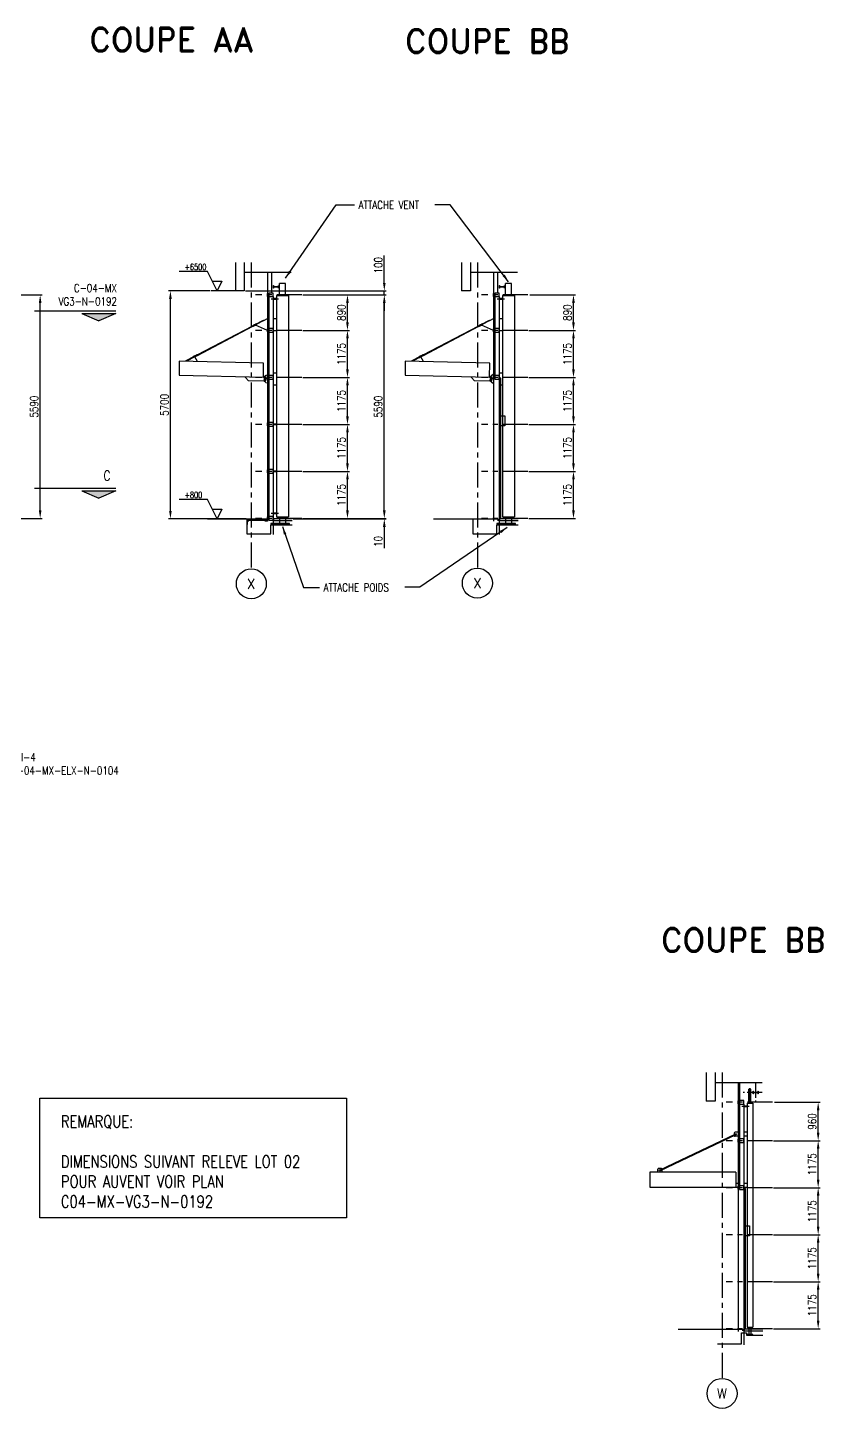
# Model space of a CAD drawing. Extents: x -39848 to 12367, y -31230 to 3285.
# Drawn here: x -7505 to 12367, y -31230 to 3285 of the extents above; entities that cross this region are included whole.
import ezdxf
from ezdxf.enums import TextEntityAlignment as Align

# ---------------------------------------------------------------- set-up
doc = ezdxf.new("R2010")
doc.units = 0
doc.header["$LTSCALE"] = 500
doc.header["$MEASUREMENT"] = 0
doc.linetypes.add('AXES', pattern=[2, 1.25, -0.25, 0.25, -0.25])
doc.linetypes.add('AXES2', pattern=[1.125, 0.75, -0.125, 0.125, -0.125])
doc.layers.get('0').update_dxf_attribs({"linetype": 'CONTINUOUS'})
doc.layers.get('DEFPOINTS').update_dxf_attribs({"linetype": 'CONTINUOUS'})
for name, color, linetype in [('ATT', 3, 'CONTINUOUS'), ('CEN-1', 1, 'AXES2'), ('CEN-2', 1, 'AXES'), ('DIM', 6, 'CONTINUOUS'), ('HATCH', 1, 'CONTINUOUS'), ('STAAL', 135, 'CONTINUOUS'), ('STEEL-VIEW', 1, 'CONTINUOUS'), ('STR', 4, 'CONTINUOUS'), ('THIN-LINE', 1, 'CONTINUOUS'), ('TXT', 7, 'CONTINUOUS')]:
    doc.layers.add(name, color=color, linetype=linetype)
doc.styles.add('ROMAND', font='ROMAND')
doc.styles.add('SIMPLEX', font='SIMPLEX', dxfattribs={"width": 0.8})
doc.dimstyles.new('LEADER', dxfattribs={"dimscale": 50, "dimtxt": 4, "dimasz": 4, "dimexe": 1, "dimexo": 1.5, "dimgap": 2, "dimtad": 0, "dimdec": 1, "dimtxsty": 'SIMPLEX', "dimcen": 2.5, "dimclrd": 1, "dimclre": 1, "dimclrt": 256, "dimazin": 3, "dimtfac": 1, "dimtmove": 0, "dimatfit": 3, "dimtolj": 1})
doc.dimstyles.get("Standard").update_dxf_attribs({"dimscale": 50, "dimtxt": 4, "dimasz": 4, "dimexe": 1, "dimexo": 0.5, "dimgap": 1, "dimtad": 1, "dimdec": 1, "dimtxsty": 'SIMPLEX', "dimcen": 2.5, "dimclrd": 1, "dimclre": 1, "dimclrt": 6, "dimazin": 3, "dimtfac": 1, "dimtmove": 0, "dimatfit": 3, "dimtolj": 1})

# ---------------------------------------------------------------- blocks, each defined once
blk = doc.blocks.new('ASNR')
at = {"layer": 'TXT'}
blk.add_circle((0, 0), 7.5, dxfattribs=at)
blk = doc.blocks.new('*D10')
at = {"color": 1, "linetype": 'BYBLOCK'}
for p, q in [((11168, -23579), (12311, -23579)), ((12261, -24339), (12261, -23779)), ((11143, -24539), (12311, -24539))]:
    blk.add_line(p, q, dxfattribs=at)
for points in [[(12228, -23779), (12294, -23779), (12261, -23579)], [(12228, -24339), (12294, -24339), (12261, -24539)]]:
    blk.add_solid(points, dxfattribs=at)
at = {"layer": 'DEFPOINTS', "color": 0, "linetype": 'BYBLOCK'}
for p in [(11143, -23579), (12261, -23579), (11118, -24539)]:
    blk.add_point(p, dxfattribs=at)
at = {"color": 6, "linetype": 'BYBLOCK', "insert": (12111, -24059), "char_height": 200, "attachment_point": 5, "rotation": 90, "style": 'SIMPLEX'}
blk.add_mtext('\\A1;960', dxfattribs=at)
blk = doc.blocks.new('*D11')
at = {"color": 1, "linetype": 'BYBLOCK'}
for p, q in [((11143, -25714), (12311, -25714)), ((12261, -26689), (12261, -25914)), ((11143, -26889), (12311, -26889))]:
    blk.add_line(p, q, dxfattribs=at)
for points in [[(12228, -25914), (12294, -25914), (12261, -25714)], [(12228, -26689), (12294, -26689), (12261, -26889)]]:
    blk.add_solid(points, dxfattribs=at)
at = {"layer": 'DEFPOINTS', "color": 0, "linetype": 'BYBLOCK'}
for p in [(11118, -25714), (12261, -25714), (11118, -26889)]:
    blk.add_point(p, dxfattribs=at)
at = {"color": 6, "linetype": 'BYBLOCK', "insert": (12111, -26302), "char_height": 200, "attachment_point": 5, "rotation": 90, "style": 'SIMPLEX'}
blk.add_mtext('\\A1;1175', dxfattribs=at)
blk = doc.blocks.new('*D12')
at = {"color": 1, "linetype": 'BYBLOCK'}
for p, q in [((11143, -24539), (12311, -24539)), ((12261, -25514), (12261, -24739)), ((11143, -25714), (12311, -25714))]:
    blk.add_line(p, q, dxfattribs=at)
for points in [[(12228, -24739), (12294, -24739), (12261, -24539)], [(12228, -25514), (12294, -25514), (12261, -25714)]]:
    blk.add_solid(points, dxfattribs=at)
at = {"layer": 'DEFPOINTS', "color": 0, "linetype": 'BYBLOCK'}
for p in [(11118, -24539), (12261, -24539), (11118, -25714)]:
    blk.add_point(p, dxfattribs=at)
at = {"color": 6, "linetype": 'BYBLOCK', "insert": (12111, -25127), "char_height": 200, "attachment_point": 5, "rotation": 90, "style": 'SIMPLEX'}
blk.add_mtext('\\A1;1175', dxfattribs=at)
blk = doc.blocks.new('*D13')
at = {"color": 1, "linetype": 'BYBLOCK'}
for p, q in [((11143, -28064), (12311, -28064)), ((12261, -29039), (12261, -28264)), ((11143, -29239), (12311, -29239))]:
    blk.add_line(p, q, dxfattribs=at)
for points in [[(12228, -28264), (12294, -28264), (12261, -28064)], [(12228, -29039), (12294, -29039), (12261, -29239)]]:
    blk.add_solid(points, dxfattribs=at)
at = {"layer": 'DEFPOINTS', "color": 0, "linetype": 'BYBLOCK'}
for p in [(11118, -28064), (12261, -28064), (11118, -29239)]:
    blk.add_point(p, dxfattribs=at)
at = {"color": 6, "linetype": 'BYBLOCK', "insert": (12111, -28652), "char_height": 200, "attachment_point": 5, "rotation": 90, "style": 'SIMPLEX'}
blk.add_mtext('\\A1;1175', dxfattribs=at)
blk = doc.blocks.new('*D14')
at = {"color": 1, "linetype": 'BYBLOCK'}
for p, q in [((11143, -26889), (12311, -26889)), ((12261, -27864), (12261, -27089)), ((11143, -28064), (12311, -28064))]:
    blk.add_line(p, q, dxfattribs=at)
for points in [[(12228, -27089), (12294, -27089), (12261, -26889)], [(12228, -27864), (12294, -27864), (12261, -28064)]]:
    blk.add_solid(points, dxfattribs=at)
at = {"layer": 'DEFPOINTS', "color": 0, "linetype": 'BYBLOCK'}
for p in [(11118, -26889), (12261, -26889), (11118, -28064)]:
    blk.add_point(p, dxfattribs=at)
at = {"color": 6, "linetype": 'BYBLOCK', "insert": (12111, -27477), "char_height": 200, "attachment_point": 5, "rotation": 90, "style": 'SIMPLEX'}
blk.add_mtext('\\A1;1175', dxfattribs=at)
blk = doc.blocks.new('IPE120')
at = {"layer": 'STAAL', "linetype": 'CONTINUOUS'}
for p, q in [((-32, 120), (32, 120)), ((-32, 113.7), (-32, 120)), ((-32, 113.7), (-9.2, 113.7)), ((-9.2, 6.3), (-32, 6.3)), ((-32, 0), (-32, 6.3)), ((32, 0), (-32, 0)), ((-2.2, 13.3), (-2.2, 106.7)), ((2.2, 13.3), (2.2, 106.7)), ((9.2, 113.7), (32, 113.7)), ((32, 6.3), (9.2, 6.3)), ((32, 120), (32, 113.7)), ((32, 6.3), (32, 0))]:
    blk.add_line(p, q, dxfattribs=at)
for centre, start, end in [((-9.2, 106.7), 0, 90), ((-9.2, 13.3), 270, 0), ((9.2, 106.7), 90, 180), ((9.2, 13.3), 180, 270)]:
    blk.add_arc(centre, 7, start, end, dxfattribs=at)
blk = doc.blocks.new('SNEDE')
at = {"layer": 'TXT'}
for p, q in [((-643, 100), (170, 100)), ((-170, 72), (170, 72)), ((-170, 72), (0, 0)), ((170, 72), (0, 0))]:
    blk.add_line(p, q, dxfattribs=at)
blk.add_solid([(-170, 72), (0, 0), (170, 72)], dxfattribs=at)
blk = doc.blocks.new('ARROW-HL')
at = {"layer": 'TXT', "extrusion": (0, 0, -1), "xscale": 2.5, "yscale": 2.5, "zscale": -2.5}
blk.add_blockref('SNEDE', (612, -249), dxfattribs=at)
at = {"layer": 'TXT', "style": 'SIMPLEX', "width": 0.8}
blk.add_attdef('1', (-867, 186), '', height=250, dxfattribs=at)
blk = doc.blocks.new('*D30')
at = {"color": 1, "linetype": 'BYBLOCK'}
for p, q in [((-8089, -3395), (-7141, -3395)), ((-7191, -8785), (-7191, -3595)), ((-8089, -8985), (-7141, -8985))]:
    blk.add_line(p, q, dxfattribs=at)
for points in [[(-7224, -3595), (-7158, -3595), (-7191, -3395)], [(-7224, -8785), (-7158, -8785), (-7191, -8985)]]:
    blk.add_solid(points, dxfattribs=at)
at = {"layer": 'DEFPOINTS', "color": 0, "linetype": 'BYBLOCK'}
for p in [(-8114, -3395), (-7191, -3395), (-8114, -8985)]:
    blk.add_point(p, dxfattribs=at)
at = {"color": 6, "linetype": 'BYBLOCK', "insert": (-7341, -6190), "char_height": 200, "attachment_point": 5, "rotation": 90, "style": 'SIMPLEX'}
blk.add_mtext('\\A1;5590', dxfattribs=at)
blk = doc.blocks.new('*D46')
at = {"color": 1, "linetype": 'BYBLOCK'}
for p, q in [((-2193, -7810), (-1025, -7810)), ((-1075, -8785), (-1075, -8010)), ((-2193, -8985), (-1025, -8985))]:
    blk.add_line(p, q, dxfattribs=at)
for points in [[(-1108, -8010), (-1041, -8010), (-1075, -7810)], [(-1108, -8785), (-1041, -8785), (-1075, -8985)]]:
    blk.add_solid(points, dxfattribs=at)
at = {"layer": 'DEFPOINTS', "color": 0, "linetype": 'BYBLOCK'}
for p in [(-2218, -7810), (-1075, -7810), (-2218, -8985)]:
    blk.add_point(p, dxfattribs=at)
at = {"color": 6, "linetype": 'BYBLOCK', "insert": (-1225, -8397), "char_height": 200, "attachment_point": 5, "rotation": 90, "style": 'SIMPLEX'}
blk.add_mtext('\\A1;1175', dxfattribs=at)
blk = doc.blocks.new('*D47')
at = {"color": 1, "linetype": 'BYBLOCK'}
for p, q in [((3458, -7810), (4626, -7810)), ((4576, -8785), (4576, -8010)), ((3458, -8985), (4626, -8985))]:
    blk.add_line(p, q, dxfattribs=at)
for points in [[(4543, -8010), (4610, -8010), (4576, -7810)], [(4543, -8785), (4610, -8785), (4576, -8985)]]:
    blk.add_solid(points, dxfattribs=at)
at = {"layer": 'DEFPOINTS', "color": 0, "linetype": 'BYBLOCK'}
for p in [(3433, -7810), (4576, -7810), (3433, -8985)]:
    blk.add_point(p, dxfattribs=at)
at = {"color": 6, "linetype": 'BYBLOCK', "insert": (4426, -8397), "char_height": 200, "attachment_point": 5, "rotation": 90, "style": 'SIMPLEX'}
blk.add_mtext('\\A1;1175', dxfattribs=at)
blk = doc.blocks.new('*D48')
at = {"color": 1, "linetype": 'BYBLOCK'}
for p, q in [((-626, -3395), (1463, -3395)), ((1413, -8785), (1413, -3595)), ((-626, -8985), (1463, -8985))]:
    blk.add_line(p, q, dxfattribs=at)
for points in [[(1380, -3595), (1446, -3595), (1413, -3395)], [(1380, -8785), (1446, -8785), (1413, -8985)]]:
    blk.add_solid(points, dxfattribs=at)
at = {"layer": 'DEFPOINTS', "color": 0, "linetype": 'BYBLOCK'}
for p in [(-651, -3395), (1413, -3395), (-651, -8985)]:
    blk.add_point(p, dxfattribs=at)
at = {"color": 6, "linetype": 'BYBLOCK', "insert": (1263, -6190), "char_height": 200, "attachment_point": 5, "rotation": 90, "style": 'SIMPLEX'}
blk.add_mtext('\\A1;5590', dxfattribs=at)
blk = doc.blocks.new('NIVO')
at = {"layer": 'DIM', "flags": 128}
blk.add_lwpolyline([(2.4, 4.8), (-2.4, 4.8), (0, 0), (4.8, 9.6), (19.01, 9.6)], dxfattribs=at)
at = {"layer": 'DIM', "style": 'SIMPLEX', "width": 0.8}
blk.add_attdef('LEVEL', (4.81, 10.43), '', height=3, dxfattribs=at)
blk = doc.blocks.new('*D49')
at = {"color": 1, "linetype": 'BYBLOCK'}
for p, q in [((-4505, -3295), (-5551, -3295)), ((-5501, -8795), (-5501, -3495)), ((-3604, -8995), (-5551, -8995))]:
    blk.add_line(p, q, dxfattribs=at)
for points in [[(-5535, -3495), (-5468, -3495), (-5501, -3295)], [(-5535, -8795), (-5468, -8795), (-5501, -8995)]]:
    blk.add_solid(points, dxfattribs=at)
at = {"layer": 'DEFPOINTS', "color": 0, "linetype": 'BYBLOCK'}
for p in [(-5501, -3295), (-4480, -3295), (-3579, -8995)]:
    blk.add_point(p, dxfattribs=at)
at = {"color": 6, "linetype": 'BYBLOCK', "insert": (-5651, -6145), "char_height": 200, "attachment_point": 5, "rotation": 90, "style": 'SIMPLEX'}
blk.add_mtext('\\A1;5700', dxfattribs=at)
blk = doc.blocks.new('*D55')
at = {"color": 1, "linetype": 'BYBLOCK'}
for p, q in [((-154, -8785), (-154, -8585)), ((-2429, -8995), (-104, -8995)), ((-2193, -8985), (-104, -8985)), ((-154, -8985), (-154, -8995)), ((-154, -9195), (-154, -9724))]:
    blk.add_line(p, q, dxfattribs=at)
for points in [[(-187, -8785), (-120, -8785), (-154, -8985)], [(-187, -9195), (-120, -9195), (-154, -8995)]]:
    blk.add_solid(points, dxfattribs=at)
at = {"layer": 'DEFPOINTS', "color": 0, "linetype": 'BYBLOCK'}
for p in [(-2454, -8995), (-2218, -8985), (-154, -8995)]:
    blk.add_point(p, dxfattribs=at)
at = {"color": 6, "linetype": 'BYBLOCK', "insert": (-304, -9559), "char_height": 200, "attachment_point": 5, "rotation": 90, "style": 'SIMPLEX'}
blk.add_mtext('\\A1;10', dxfattribs=at)
blk = doc.blocks.new('*D56')
at = {"color": 1, "linetype": 'BYBLOCK'}
for p, q in [((1413, -3095), (1413, -2414)), ((-2061, -3295), (1463, -3295)), ((-601, -3395), (1463, -3395)), ((1413, -3395), (1413, -3295)), ((1413, -3595), (1413, -3795))]:
    blk.add_line(p, q, dxfattribs=at)
for points in [[(1380, -3095), (1446, -3095), (1413, -3295)], [(1380, -3595), (1446, -3595), (1413, -3395)]]:
    blk.add_solid(points, dxfattribs=at)
at = {"layer": 'DEFPOINTS', "color": 0, "linetype": 'BYBLOCK'}
for p in [(-2086, -3295), (-626, -3395), (1413, -3295)]:
    blk.add_point(p, dxfattribs=at)
at = {"color": 6, "linetype": 'BYBLOCK', "insert": (1263, -2654), "char_height": 200, "attachment_point": 5, "rotation": 90, "style": 'SIMPLEX'}
blk.add_mtext('\\A1;100', dxfattribs=at)
blk = doc.blocks.new('*D58')
at = {"color": 1, "linetype": 'BYBLOCK'}
for p, q in [((3458, -6635), (4626, -6635)), ((4576, -7610), (4576, -6835)), ((3458, -7810), (4626, -7810))]:
    blk.add_line(p, q, dxfattribs=at)
for points in [[(4543, -6835), (4610, -6835), (4576, -6635)], [(4543, -7610), (4610, -7610), (4576, -7810)]]:
    blk.add_solid(points, dxfattribs=at)
at = {"layer": 'DEFPOINTS', "color": 0, "linetype": 'BYBLOCK'}
for p in [(3433, -6635), (4576, -6635), (3433, -7810)]:
    blk.add_point(p, dxfattribs=at)
at = {"color": 6, "linetype": 'BYBLOCK', "insert": (4426, -7222), "char_height": 200, "attachment_point": 5, "rotation": 90, "style": 'SIMPLEX'}
blk.add_mtext('\\A1;1175', dxfattribs=at)
blk = doc.blocks.new('*D59')
at = {"color": 1, "linetype": 'BYBLOCK'}
for p, q in [((3458, -4285), (4626, -4285)), ((4576, -5260), (4576, -4485)), ((3458, -5460), (4626, -5460))]:
    blk.add_line(p, q, dxfattribs=at)
for points in [[(4543, -4485), (4610, -4485), (4576, -4285)], [(4543, -5260), (4610, -5260), (4576, -5460)]]:
    blk.add_solid(points, dxfattribs=at)
at = {"layer": 'DEFPOINTS', "color": 0, "linetype": 'BYBLOCK'}
for p in [(3433, -4285), (4576, -4285), (3433, -5460)]:
    blk.add_point(p, dxfattribs=at)
at = {"color": 6, "linetype": 'BYBLOCK', "insert": (4426, -4872), "char_height": 200, "attachment_point": 5, "rotation": 90, "style": 'SIMPLEX'}
blk.add_mtext('\\A1;1175', dxfattribs=at)
blk = doc.blocks.new('*D60')
at = {"color": 1, "linetype": 'BYBLOCK'}
for p, q in [((3458, -5460), (4626, -5460)), ((4576, -6435), (4576, -5660)), ((3458, -6635), (4626, -6635))]:
    blk.add_line(p, q, dxfattribs=at)
for points in [[(4543, -5660), (4610, -5660), (4576, -5460)], [(4543, -6435), (4610, -6435), (4576, -6635)]]:
    blk.add_solid(points, dxfattribs=at)
at = {"layer": 'DEFPOINTS', "color": 0, "linetype": 'BYBLOCK'}
for p in [(3433, -5460), (4576, -5460), (3433, -6635)]:
    blk.add_point(p, dxfattribs=at)
at = {"color": 6, "linetype": 'BYBLOCK', "insert": (4426, -6047), "char_height": 200, "attachment_point": 5, "rotation": 90, "style": 'SIMPLEX'}
blk.add_mtext('\\A1;1175', dxfattribs=at)
blk = doc.blocks.new('*D61')
at = {"color": 1, "linetype": 'BYBLOCK'}
for p, q in [((5050, -3395), (6193, -3395)), ((6143, -4085), (6143, -3595)), ((5025, -4285), (6193, -4285))]:
    blk.add_line(p, q, dxfattribs=at)
for points in [[(6110, -3595), (6176, -3595), (6143, -3395)], [(6110, -4085), (6176, -4085), (6143, -4285)]]:
    blk.add_solid(points, dxfattribs=at)
at = {"layer": 'DEFPOINTS', "color": 0, "linetype": 'BYBLOCK'}
for p in [(5025, -3395), (6143, -3395), (5000, -4285)]:
    blk.add_point(p, dxfattribs=at)
at = {"color": 6, "linetype": 'BYBLOCK', "insert": (5993, -3840), "char_height": 200, "attachment_point": 5, "rotation": 90, "style": 'SIMPLEX'}
blk.add_mtext('\\A1;890', dxfattribs=at)
blk = doc.blocks.new('*D62')
at = {"color": 1, "linetype": 'BYBLOCK'}
for p, q in [((-2193, -4285), (-1025, -4285)), ((-1075, -5260), (-1075, -4485)), ((-2193, -5460), (-1025, -5460))]:
    blk.add_line(p, q, dxfattribs=at)
for points in [[(-1108, -4485), (-1041, -4485), (-1075, -4285)], [(-1108, -5260), (-1041, -5260), (-1075, -5460)]]:
    blk.add_solid(points, dxfattribs=at)
at = {"layer": 'DEFPOINTS', "color": 0, "linetype": 'BYBLOCK'}
for p in [(-2218, -4285), (-1075, -4285), (-2218, -5460)]:
    blk.add_point(p, dxfattribs=at)
at = {"color": 6, "linetype": 'BYBLOCK', "insert": (-1225, -4872), "char_height": 200, "attachment_point": 5, "rotation": 90, "style": 'SIMPLEX'}
blk.add_mtext('\\A1;1175', dxfattribs=at)
blk = doc.blocks.new('*D63')
at = {"color": 1, "linetype": 'BYBLOCK'}
for p, q in [((-2193, -5460), (-1025, -5460)), ((-1075, -6435), (-1075, -5660)), ((-2193, -6635), (-1025, -6635))]:
    blk.add_line(p, q, dxfattribs=at)
for points in [[(-1108, -5660), (-1041, -5660), (-1075, -5460)], [(-1108, -6435), (-1041, -6435), (-1075, -6635)]]:
    blk.add_solid(points, dxfattribs=at)
at = {"layer": 'DEFPOINTS', "color": 0, "linetype": 'BYBLOCK'}
for p in [(-2218, -5460), (-1075, -5460), (-2218, -6635)]:
    blk.add_point(p, dxfattribs=at)
at = {"color": 6, "linetype": 'BYBLOCK', "insert": (-1225, -6047), "char_height": 200, "attachment_point": 5, "rotation": 90, "style": 'SIMPLEX'}
blk.add_mtext('\\A1;1175', dxfattribs=at)
blk = doc.blocks.new('*D64')
at = {"color": 1, "linetype": 'BYBLOCK'}
for p, q in [((-2193, -6635), (-1025, -6635)), ((-1075, -7610), (-1075, -6835)), ((-2193, -7810), (-1025, -7810))]:
    blk.add_line(p, q, dxfattribs=at)
for points in [[(-1108, -6835), (-1041, -6835), (-1075, -6635)], [(-1108, -7610), (-1041, -7610), (-1075, -7810)]]:
    blk.add_solid(points, dxfattribs=at)
at = {"layer": 'DEFPOINTS', "color": 0, "linetype": 'BYBLOCK'}
for p in [(-2218, -6635), (-1075, -6635), (-2218, -7810)]:
    blk.add_point(p, dxfattribs=at)
at = {"color": 6, "linetype": 'BYBLOCK', "insert": (-1225, -7222), "char_height": 200, "attachment_point": 5, "rotation": 90, "style": 'SIMPLEX'}
blk.add_mtext('\\A1;1175', dxfattribs=at)
blk = doc.blocks.new('DIN-931-M10-BZ')
blk.add_lwpolyline([(-5, 8), (-10, 0), (-5, -8), (5, -8), (10, 0), (5, 8)], close=True)
blk.add_circle((0, 0), 8.5)
blk = doc.blocks.new('*D65')
at = {"color": 1, "linetype": 'BYBLOCK'}
for p, q in [((-601, -3395), (542, -3395)), ((492, -4085), (492, -3595)), ((-626, -4285), (542, -4285))]:
    blk.add_line(p, q, dxfattribs=at)
for points in [[(459, -3595), (525, -3595), (492, -3395)], [(459, -4085), (525, -4085), (492, -4285)]]:
    blk.add_solid(points, dxfattribs=at)
at = {"layer": 'DEFPOINTS', "color": 0, "linetype": 'BYBLOCK'}
for p in [(-626, -3395), (492, -3395), (-651, -4285)]:
    blk.add_point(p, dxfattribs=at)
at = {"color": 6, "linetype": 'BYBLOCK', "insert": (342, -3840), "char_height": 200, "attachment_point": 5, "rotation": 90, "style": 'SIMPLEX'}
blk.add_mtext('\\A1;890', dxfattribs=at)

msp = doc.modelspace()

# ---------------------------------------------------------------- linework, layer by layer
at = {"layer": 'CEN-1'}
for p, q in [((-1235.35, -3499.97), (-1415.35, -3499.97)), ((4415.63, -3499.97), (4235.63, -3499.97)), ((-1235.35, -8859.97), (-1415.35, -8859.97)), ((10697.59, -23094.46), (10697.59, -23549.46)), ((10857.59, -23334.46), (10385.51, -23334.46)), ((10533.59, -23684.46), (10353.59, -23684.46)), ((8301.59, -25279.46), (10202.59, -24379.46))]:
    msp.add_line(p, q, dxfattribs=at)
at = {"layer": 'CEN-2'}
for p, q in [((-1911.35, -2583.7), (-1911.35, -10242.79)), ((3739.63, -2583.7), (3739.63, -10225.83)), ((-651.22, -3394.97), (-1807.62, -3394.97)), ((-1472.35, -3379.97), (-1506.35, -3379.97)), ((-1472.35, -3409.97), (-1506.35, -3409.97)), ((4999.76, -3394.97), (3843.36, -3394.97)), ((4178.63, -3379.97), (4144.63, -3379.97)), ((4178.63, -3409.97), (4144.63, -3409.97)), ((-651.22, -4284.97), (-1807.62, -4284.97)), ((-1472.35, -4269.97), (-1506.35, -4269.97)), ((-1472.35, -4299.97), (-1506.35, -4299.97)), ((4999.76, -4284.97), (3843.36, -4284.97)), ((4178.63, -4269.97), (4144.63, -4269.97)), ((4178.63, -4299.97), (4144.63, -4299.97)), ((-651.22, -5459.97), (-1807.62, -5459.97)), ((-1472.35, -5444.97), (-1506.35, -5444.97)), ((-1472.35, -5474.97), (-1506.35, -5474.97)), ((4999.76, -5459.97), (3843.36, -5459.97)), ((4178.63, -5444.97), (4144.63, -5444.97)), ((4178.63, -5474.97), (4144.63, -5474.97)), ((-651.22, -6634.97), (-1807.62, -6634.97)), ((-1472.35, -6619.97), (-1506.35, -6619.97)), ((-1472.35, -6649.97), (-1506.35, -6649.97)), ((4999.76, -6634.97), (3843.36, -6634.97)), ((-651.22, -7809.97), (-1807.62, -7809.97)), ((-1472.35, -7794.97), (-1506.35, -7794.97)), ((-1472.35, -7824.97), (-1506.35, -7824.97)), ((4999.76, -7809.97), (3843.36, -7809.97)), ((-1472.35, -8969.97), (-1506.35, -8969.97)), ((-651.22, -8984.97), (-1807.62, -8984.97)), ((-1472.35, -8999.97), (-1506.35, -8999.97)), ((4999.76, -8984.97), (3843.36, -8984.97)), ((9857.59, -22838.2), (9857.59, -30480.32)), ((11117.72, -23579.46), (9961.31, -23579.46)), ((10296.59, -23564.46), (10262.59, -23564.46)), ((10296.59, -23594.46), (10262.59, -23594.46)), ((11117.72, -24539.46), (9961.31, -24539.46)), ((10296.59, -24524.46), (10262.59, -24524.46)), ((10296.59, -24554.46), (10262.59, -24554.46)), ((11117.72, -25714.46), (9961.31, -25714.46)), ((10296.59, -25699.46), (10262.59, -25699.46)), ((10296.59, -25729.46), (10262.59, -25729.46)), ((11117.72, -26889.46), (9961.31, -26889.46)), ((11117.72, -28064.46), (9961.31, -28064.46)), ((11117.72, -29239.46), (9961.31, -29239.46))]:
    msp.add_line(p, q, dxfattribs=at)
at = {"layer": 'DIM'}
for p, q in [((-1506.35, -2839.97), (-1506.35, -9055.82)), ((-1406.35, -2839.97), (-1406.35, -3349.97)), ((4144.63, -2839.97), (4144.63, -9055.82)), ((4244.63, -2839.97), (4244.63, -3349.97)), ((-1472.35, -3349.97), (-1472.35, -8939.97)), ((4178.63, -3349.97), (4178.63, -5414.97)), ((-1285.35, -3489.97), (-1365.35, -3489.97)), ((-1285.35, -3509.97), (-1365.35, -3509.97)), ((4365.63, -3489.97), (4285.63, -3489.97)), ((4365.63, -3509.97), (4285.63, -3509.97)), ((-1285.35, -6624.97), (-1365.35, -6624.97)), ((-1285.35, -6644.97), (-1365.35, -6644.97)), ((-1285.35, -7799.97), (-1365.35, -7799.97)), ((-1285.35, -7819.97), (-1365.35, -7819.97)), ((-1285.35, -8849.97), (-1365.35, -8849.97)), ((-1285.35, -8869.97), (-1365.35, -8869.97)), ((-1971.84, -9055.67), (-2014.2, -9055.67)), ((-2014.2, -9055.67), (-2014.2, -9138.34)), ((-1506.35, -9055.82), (-1577.13, -9055.82)), ((10262.59, -23094.46), (10262.59, -29310.32)), ((10296.59, -23094.46), (10296.59, -25669.46)), ((10553.59, -23599.46), (10553.59, -23227.79)), ((10483.59, -23674.46), (10403.59, -23674.46)), ((10483.59, -23694.46), (10403.59, -23694.46)), ((8310.42, -25267.33), (10187.67, -24377.89)), ((8316.51, -25281.04), (10193.77, -24391.59)), ((10162.59, -24349.46), (10162.59, -24389.04)), ((10162.59, -24405.45), (10162.59, -24409.46)), ((10262.59, -24329.46), (10182.59, -24329.46)), ((10262.59, -24429.46), (10182.59, -24429.46)), ((10483.59, -24329.46), (10403.59, -24329.46)), ((10483.59, -24429.46), (10403.59, -24429.46)), ((10201.59, -25329.46), (8051.59, -25329.46)), ((8051.59, -25329.46), (8051.59, -25704.46)), ((8251.59, -25329.46), (8251.59, -25249.46)), ((8271.59, -25229.46), (8331.59, -25229.46)), ((8351.59, -25265.45), (8351.59, -25329.46)), ((10201.59, -25329.46), (10201.59, -25704.46)), ((8051.59, -25704.46), (10201.59, -25704.46)), ((10201.59, -25604.46), (10262.59, -25604.46)), ((10201.59, -25704.46), (10262.59, -25704.46)), ((10403.59, -25604.46), (10483.59, -25604.46)), ((10403.59, -25704.46), (10483.59, -25704.46))]:
    msp.add_line(p, q, dxfattribs=at)
for points in [[(-1517.35, -3357.47), (-1517.35, -3432.47), (-1506.35, -3432.47), (-1506.35, -3357.47)], [(-1472.35, -3349.97), (-1472.35, -3439.97), (-1365.35, -3439.97), (-1365.35, -3349.97)], [(4133.63, -3357.47), (4133.63, -3432.47), (4144.63, -3432.47), (4144.63, -3357.47)], [(4178.63, -3349.97), (4178.63, -3439.97), (4285.63, -3439.97), (4285.63, -3349.97)], [(-1517.35, -4247.47), (-1517.35, -4322.47), (-1506.35, -4322.47), (-1506.35, -4247.47)], [(-1472.35, -4239.97), (-1472.35, -4329.97), (-1365.35, -4329.97), (-1365.35, -4239.97)], [(4133.63, -4247.47), (4133.63, -4322.47), (4144.63, -4322.47), (4144.63, -4247.47)], [(4178.63, -4239.97), (4178.63, -4329.97), (4285.63, -4329.97), (4285.63, -4239.97)], [(-1517.35, -5422.47), (-1517.35, -5497.47), (-1506.35, -5497.47), (-1506.35, -5422.47)], [(-1472.35, -5414.97), (-1472.35, -5504.97), (-1365.35, -5504.97), (-1365.35, -5414.97)], [(4133.63, -5422.47), (4133.63, -5497.47), (4144.63, -5497.47), (4144.63, -5422.47)], [(4178.63, -5414.97), (4178.63, -5504.97), (4285.63, -5504.97), (4285.63, -5414.97)], [(4289.63, -6629.97), (4329.63, -6629.97), (4329.63, -5479.97), (4289.63, -5479.97)], [(-1517.35, -6597.47), (-1517.35, -6672.47), (-1506.35, -6672.47), (-1506.35, -6597.47)], [(-1472.35, -6589.97), (-1472.35, -6679.97), (-1365.35, -6679.97), (-1365.35, -6589.97)], [(4289.63, -8989.97), (4329.63, -8989.97), (4329.63, -6639.97), (4289.63, -6639.97)], [(-1517.35, -7772.47), (-1517.35, -7847.47), (-1506.35, -7847.47), (-1506.35, -7772.47)], [(-1472.35, -7764.97), (-1472.35, -7854.97), (-1365.35, -7854.97), (-1365.35, -7764.97)], [(-1517.35, -8947.47), (-1517.35, -9022.47), (-1506.35, -9022.47), (-1506.35, -8947.47)], [(-1472.35, -8939.97), (-1472.35, -9029.97), (-1365.35, -9029.97), (-1365.35, -8939.97)], [(-2012.35, -8994.97), (-1532.35, -8994.97), (-1532.35, -9034.97), (-2012.35, -9034.97)], [(10251.59, -23541.96), (10251.59, -23616.96), (10262.59, -23616.96), (10262.59, -23541.96)], [(10296.59, -23534.46), (10296.59, -23624.46), (10403.59, -23624.46), (10403.59, -23534.46)], [(10251.59, -24501.96), (10251.59, -24576.96), (10262.59, -24576.96), (10262.59, -24501.96)], [(10296.59, -24494.46), (10296.59, -24584.46), (10403.59, -24584.46), (10403.59, -24494.46)], [(10251.59, -25676.96), (10251.59, -25751.96), (10262.59, -25751.96), (10262.59, -25676.96)], [(10296.59, -25669.46), (10296.59, -25759.46), (10403.59, -25759.46), (10403.59, -25669.46)], [(10407.59, -26884.46), (10447.59, -26884.46), (10447.59, -25734.46), (10407.59, -25734.46)], [(10407.59, -29244.46), (10447.59, -29244.46), (10447.59, -26894.46), (10407.59, -26894.46)]]:
    msp.add_lwpolyline(points, close=True, dxfattribs=at)
for points in [[(4329.63, -6415.97), (4429.63, -6415.97), (4429.63, -6665.97), (4346.78, -6665.97)], [(-887.27, -8994.97), (-1355.35, -8994.97), (-1355.35, -9034.97), (-887.27, -9034.97)], [(4763.71, -8994.97), (4295.63, -8994.97), (4295.63, -9034.97), (4763.71, -9034.97)], [(10447.59, -26670.46), (10547.59, -26670.46), (10547.59, -26920.46), (10464.74, -26920.46)], [(10881.66, -29249.46), (10413.59, -29249.46), (10413.59, -29289.46), (10881.66, -29289.46)]]:
    msp.add_lwpolyline(points, dxfattribs=at)
for centre in [(10202.59, -24379.46), (8301.59, -25279.46)]:
    msp.add_circle(centre, 15, dxfattribs=at)
for centre, start, end in [((10182.59, -24349.46), 90, 180), ((10182.59, -24409.46), 180, 270), ((8271.59, -25249.46), 90, 180), ((8331.59, -25249.46), 1.233797, 90)]:
    msp.add_arc(centre, 20, start, end, dxfattribs=at)
at = {"layer": 'HATCH'}
for p, q in [((-1529.85, -5399.96), (-1606.1, -5460.9)), ((4144.63, -5381.18), (4044.88, -5460.9)), ((-1529.85, -5599.96), (-1606.1, -5539.02)), ((4144.63, -5618.74), (4044.88, -5539.02))]:
    msp.add_line(p, q, dxfattribs=at)
at = {"layer": 'STEEL-VIEW'}
for p, q in [((-1845.26, -4147.36), (-1829.76, -4139.24)), ((-1821.44, -4133.58), (-1783.73, -4113.82)), ((-1812.15, -4136.22), (-1809.9, -4140.51)), ((-1811.52, -4134.19), (-1779.19, -4117.25)), ((-1810.76, -4153.95), (-1773.06, -4134.19)), ((-1807.65, -4144.81), (-1809.9, -4140.51)), ((-1805.62, -4145.44), (-1773.29, -4128.5)), ((-1800.97, -4116.64), (-1785.19, -4146.76)), ((-1800.9, -4128.63), (-1800.74, -4128.94)), ((-1785.26, -4134.77), (-1785.42, -4134.46)), ((-1779.19, -4117.25), (-1781.17, -4114.44)), ((-1773.29, -4128.5), (-1772.11, -4131.73)), ((-1597.87, -4036.29), (-1506.35, -3988.2)), ((-1364.85, -3989.96), (-1284.86, -3989.96)), ((3805.72, -4147.36), (3821.22, -4139.24)), ((3829.55, -4133.58), (3867.25, -4113.82)), ((3838.83, -4136.22), (3841.08, -4140.51)), ((3839.46, -4134.19), (3871.79, -4117.25)), ((3840.22, -4153.95), (3877.93, -4134.19)), ((3843.33, -4144.81), (3841.08, -4140.51)), ((3845.36, -4145.44), (3877.69, -4128.5)), ((3850.01, -4116.64), (3865.79, -4146.76)), ((3850.08, -4128.63), (3850.24, -4128.94)), ((3865.72, -4134.77), (3865.56, -4134.46)), ((3871.79, -4117.25), (3869.81, -4114.44)), ((3877.69, -4128.5), (3878.87, -4131.73)), ((4053.11, -4036.29), (4144.63, -3988.2)), ((4286.13, -3989.96), (4366.12, -3989.96)), ((-3266.34, -4896.94), (-1876.46, -4168.62)), ((-3260.77, -4907.57), (-1870.89, -4179.25)), ((-1869.84, -4181.24), (-1877.5, -4166.63)), ((-1845.31, -4148.35), (-1845.98, -4148.13)), ((-1845.26, -4147.36), (-1845.47, -4148.04)), ((-1845.47, -4148.04), (-1840.9, -4156.76)), ((-1836.33, -4165.48), (-1840.9, -4156.76)), ((-1836.49, -4165.17), (-1836.7, -4165.85)), ((-1835.65, -4165.7), (-1836.33, -4165.48)), ((-1835.65, -4165.7), (-1820.15, -4157.57)), ((-1806.07, -4151.49), (-1806.07, -4155.27)), ((-1509.67, -4289.96), (-1806.07, -4155.27)), ((-1364.85, -4289.96), (-1284.86, -4289.96)), ((2384.64, -4896.94), (3774.52, -4168.62)), ((2390.21, -4907.57), (3780.09, -4179.25)), ((3781.14, -4181.24), (3773.48, -4166.63)), ((3805.67, -4148.35), (3805, -4148.13)), ((3805.72, -4147.36), (3805.51, -4148.04)), ((3805.51, -4148.04), (3810.08, -4156.76)), ((3814.65, -4165.48), (3810.08, -4156.76)), ((3814.49, -4165.17), (3814.28, -4165.85)), ((3815.33, -4165.7), (3814.65, -4165.48)), ((3815.33, -4165.7), (3830.83, -4157.57)), ((3844.91, -4151.49), (3844.91, -4155.27)), ((4141.31, -4289.96), (3844.91, -4155.27)), ((4286.13, -4289.96), (4366.12, -4289.96)), ((-3533.69, -5050.72), (-3533.86, -5058.85)), ((-3363.88, -4947.79), (-3365.06, -4944.57)), ((-3326.41, -4922.35), (-3364.11, -4942.1)), ((-3331.55, -4930.85), (-3363.88, -4947.79)), ((-3325.65, -4942.1), (-3357.98, -4959.04)), ((-3357.98, -4959.04), (-3356, -4961.86)), ((-3315.73, -4942.72), (-3353.44, -4962.48)), ((-3336.2, -4959.65), (-3351.98, -4929.54)), ((-3351.91, -4941.52), (-3351.74, -4941.83)), ((-3346.01, -4952.77), (-3346.17, -4952.46)), ((-3342.16, -4936.42), (-3342, -4936.73)), ((-3336.27, -4947.67), (-3336.43, -4947.36)), ((-3329.52, -4931.49), (-3327.27, -4935.78)), ((-3325.02, -4940.08), (-3327.27, -4935.78)), ((-3261.07, -5064.67), (-3325.54, -4941.65)), ((-3301.52, -4910.6), (-3317.02, -4918.72)), ((-3291.91, -4928.94), (-3307.41, -4937.06)), ((-3301.52, -4910.6), (-3300.84, -4910.81)), ((-3300.84, -4910.81), (-3296.27, -4919.54)), ((-3300.68, -4911.12), (-3300.47, -4910.45)), ((-3291.7, -4928.26), (-3296.27, -4919.54)), ((-3291.91, -4928.94), (-3291.7, -4928.26)), ((-3291.86, -4927.95), (-3291.19, -4928.16)), ((-3267.33, -4895.06), (-3259.67, -4909.67)), ((2117.29, -5050.72), (2117.12, -5058.85)), ((2287.1, -4947.79), (2285.92, -4944.57)), ((2324.57, -4922.35), (2286.87, -4942.1)), ((2319.43, -4930.85), (2287.1, -4947.79)), ((2325.33, -4942.1), (2293, -4959.04)), ((2293, -4959.04), (2294.98, -4961.86)), ((2335.25, -4942.72), (2297.54, -4962.48)), ((2314.78, -4959.65), (2299, -4929.54)), ((2299.07, -4941.52), (2299.24, -4941.83)), ((2304.97, -4952.77), (2304.81, -4952.46)), ((2308.82, -4936.42), (2308.98, -4936.73)), ((2314.71, -4947.67), (2314.55, -4947.36)), ((2321.46, -4931.49), (2323.71, -4935.78)), ((2325.96, -4940.08), (2323.71, -4935.78)), ((2389.91, -5064.67), (2325.44, -4941.65)), ((2349.46, -4910.6), (2333.96, -4918.72)), ((2359.07, -4928.94), (2343.57, -4937.06)), ((2349.46, -4910.6), (2350.14, -4910.81)), ((2350.14, -4910.81), (2354.71, -4919.54)), ((2350.3, -4911.12), (2350.51, -4910.45)), ((2359.28, -4928.26), (2354.71, -4919.54)), ((2359.07, -4928.94), (2359.28, -4928.26)), ((2359.12, -4927.95), (2359.8, -4928.16)), ((2383.66, -4895.06), (2391.31, -4909.67)), ((-2060.45, -5460.27), (-2060.02, -5440.34)), ((-1982.19, -5541.93), (-2060.45, -5460.27)), ((-1573.78, -5450.59), (-1610.63, -5449.81)), ((-1544.42, -5481.06), (-1545.06, -5521.06)), ((-1284.86, -5349.96), (-1364.85, -5349.96)), ((3590.54, -5460.27), (3590.96, -5440.34)), ((3668.79, -5541.93), (3590.54, -5460.27)), ((4077.2, -5450.59), (4040.36, -5449.81)), ((4106.56, -5481.06), (4105.92, -5521.06)), ((4366.12, -5349.96), (4286.13, -5349.96)), ((-1575.69, -5550.57), (-1982.19, -5541.93)), ((-1284.86, -5649.96), (-1364.85, -5649.96)), ((4075.29, -5550.57), (3668.79, -5541.93)), ((4366.12, -5649.96), (4286.13, -5649.96))]:
    msp.add_line(p, q, dxfattribs=at)
for points in [[(-1811.63, -4134.65), (-1603.46, -4025.61), (-1597.89, -4036.24), (-1806.06, -4145.28)], [(3839.35, -4134.65), (4047.52, -4025.61), (4053.09, -4036.24), (3844.92, -4145.28)], [(-3719.86, -5404.97), (-1610.63, -5449.81), (-1603.06, -5100.02), (-3712.42, -5055.04)], [(-3325.54, -4941.65), (-3533.69, -5050.72), (-3539.26, -5040.09), (-3331.11, -4931.02)], [(1931.12, -5404.97), (4040.36, -5449.81), (4047.92, -5100.02), (1938.56, -5055.04)], [(2325.44, -4941.65), (2117.29, -5050.72), (2111.72, -5040.09), (2319.87, -4931.02)]]:
    msp.add_lwpolyline(points, close=True, dxfattribs=at)
for points in [[(-1877.5, -4166.63, -0.38129228), (-1877.37, -4166.12, -0.01660935), (-1868.48, -4160.5, -0.00691846), (-1859.04, -4155.15, -0.00473748), (-1845.98, -4148.13)], [(-1869.84, -4181.24, 0.38129228), (-1869.35, -4181.43, 0.01660935), (-1859.67, -4177.31, 0.00691846), (-1849.9, -4172.6, 0.00473748), (-1836.7, -4165.85)], [(3773.48, -4166.63, -0.38129228), (3773.61, -4166.12, -0.01660935), (3782.5, -4160.5, -0.00691846), (3791.94, -4155.15, -0.00473748), (3805, -4148.13)], [(3781.14, -4181.24, 0.38129228), (3781.63, -4181.43, 0.01660935), (3791.31, -4177.31, 0.00691846), (3801.08, -4172.6, 0.00473748), (3814.28, -4165.85)], [(-3267.33, -4895.06, 0.38129228), (-3267.82, -4894.87, 0.01660935), (-3277.5, -4898.99, 0.00691846), (-3287.27, -4903.7, 0.00473748), (-3300.47, -4910.45)], [(-3259.67, -4909.67, -0.38129228), (-3259.79, -4910.18, -0.01660935), (-3268.69, -4915.8, -0.00691846), (-3278.13, -4921.15, -0.00473748), (-3291.19, -4928.16)], [(2383.66, -4895.06, 0.38129228), (2383.16, -4894.87, 0.01660935), (2373.48, -4898.99, 0.00691846), (2363.71, -4903.7, 0.00473748), (2350.51, -4910.45)], [(2391.31, -4909.67, -0.38129228), (2391.19, -4910.18, -0.01660935), (2382.29, -4915.8, -0.00691846), (2372.86, -4921.15, -0.00473748), (2359.8, -4928.16)]]:
    msp.add_lwpolyline(points, format="xyb", dxfattribs=at)
for centre, radius, start, end in [((-1839.98, -4119.73), 22.03, 297.655372, 310.775765), ((-1811.21, -4153.09), 22.03, 117.655372, 130.775765), ((-1810.82, -4135.52), 1.5, 117.655372, 207.655372), ((-1782.8, -4115.59), 2, 35.155372, 117.655372), ((-1773.98, -4132.42), 2, 297.655372, 20.155372), ((3811, -4119.73), 22.03, 297.655372, 310.775765), ((3839.77, -4153.09), 22.03, 117.655372, 130.775765), ((3840.16, -4135.52), 1.5, 117.655372, 207.655372), ((3868.18, -4115.59), 2, 35.155372, 117.655372), ((3877, -4132.42), 2, 297.655372, 20.155372), ((-1809.93, -4177.08), 22.03, 104.534979, 117.655372), ((-1820.98, -4134.44), 22.03, 284.534979, 297.655372), ((-1806.32, -4144.11), 1.5, 207.655372, 297.655372), ((3841.05, -4177.08), 22.03, 104.534979, 117.655372), ((3830, -4134.44), 22.03, 284.534979, 297.655372), ((3844.66, -4144.11), 1.5, 207.655372, 297.655372), ((-3363.18, -4943.88), 2, 117.655372, 200.155372), ((-3354.37, -4960.71), 2, 215.155372, 297.655372), ((-3330.85, -4932.18), 1.5, 27.655372, 117.655372), ((-3316.18, -4941.86), 22.03, 104.534979, 117.655372), ((-3326.35, -4940.77), 1.5, 297.655372, 27.655372), ((-3327.24, -4899.21), 22.03, 284.534979, 297.655372), ((-3325.96, -4923.21), 22.03, 297.655372, 310.775765), ((-3297.19, -4956.57), 22.03, 117.655372, 130.775765), ((2287.8, -4943.88), 2, 117.655372, 200.155372), ((2296.61, -4960.71), 2, 215.155372, 297.655372), ((2320.13, -4932.18), 1.5, 27.655372, 117.655372), ((2334.8, -4941.86), 22.03, 104.534979, 117.655372), ((2324.63, -4940.77), 1.5, 297.655372, 27.655372), ((2323.74, -4899.21), 22.03, 284.534979, 297.655372), ((2325.02, -4923.21), 22.03, 297.655372, 310.775765), ((2353.8, -4956.57), 22.03, 117.655372, 130.775765), ((-1575.06, -5520.57), 30, 268.78525, 359.080362), ((-1574.41, -5480.58), 30, 359.080362, 88.784523), ((4075.93, -5520.57), 30, 268.78525, 359.080362), ((4076.57, -5480.58), 30, 359.080362, 88.784523)]:
    msp.add_arc(centre, radius, start, end, dxfattribs=at)
at = {"layer": 'STR'}
for p, q in [((-2306.35, -2583.7), (-2306.35, -3294.97)), ((-2086.35, -2583.7), (-2086.35, -3294.97)), ((3344.63, -2583.7), (3344.63, -3294.97)), ((3564.63, -2583.7), (3564.63, -3294.97)), ((-911.35, -2839.97), (-2086.35, -2839.97)), ((4739.63, -2839.97), (3564.63, -2839.97)), ((-2086.35, -3294.97), (-2306.35, -3294.97)), ((3564.63, -3294.97), (3344.63, -3294.97)), ((9462.59, -22838.2), (9462.59, -23549.46)), ((9682.59, -22838.2), (9682.59, -23549.46)), ((10857.59, -23094.46), (9682.59, -23094.46)), ((9682.59, -23549.46), (9462.59, -23549.46))]:
    msp.add_line(p, q, dxfattribs=at)
for points in [[(-3004.9, -8994.97), (-2022.35, -8994.97), (-2022.35, -9364.97), (-1421.35, -9364.97), (-1421.35, -9144.97), (-887.27, -9144.97)], [(2646.08, -8994.97), (4251.35, -8994.97), (4251.35, -9040.34)], [(2646.08, -8994.97), (3628.63, -8994.97), (3628.63, -9364.97), (4229.63, -9364.97), (4229.63, -9144.97), (4763.71, -9144.97)], [(8764.03, -29249.46), (10369.3, -29249.46), (10369.3, -29294.83)], [(9746.59, -29619.46), (10347.59, -29619.46), (10347.59, -29339.46), (10467.59, -29339.46), (10467.59, -29399.46), (10881.66, -29399.46)]]:
    msp.add_lwpolyline(points, dxfattribs=at)
at = {"layer": 'THIN-LINE'}
for p, q in [((-2306.35, -3294.97), (-2912.79, -3294.97)), ((-1365.35, -3439.97), (-1365.35, -9383.55)), ((-1285.35, -3414.97), (-1285.35, -8944.97)), ((-1285.35, -3414.97), (-985.35, -3414.97)), ((-1210.35, -3414.97), (-1210.35, -3112.79)), ((-1060.35, -3112.79), (-1210.35, -3112.79)), ((-1060.35, -3414.97), (-1060.35, -3112.79)), ((-985.35, -3414.97), (-985.35, -8944.97)), ((4285.63, -3439.97), (4285.63, -9383.55)), ((4365.63, -3414.97), (4365.63, -8944.97)), ((4365.63, -3414.97), (4665.63, -3414.97)), ((4590.63, -3112.79), (4440.63, -3112.79)), ((4440.63, -3414.97), (4440.63, -3112.79)), ((4590.63, -3414.97), (4590.63, -3112.79)), ((4665.63, -3414.97), (4665.63, -8944.97)), ((-1285.35, -8944.97), (-985.35, -8944.97)), ((-1210.35, -8944.97), (-1210.35, -9112.97)), ((-1060.35, -8944.97), (-1060.35, -9112.97)), ((4365.63, -8944.97), (4665.63, -8944.97)), ((4440.63, -8944.97), (4440.63, -9112.97)), ((4590.63, -8944.97), (4590.63, -9112.97)), ((10528.59, -23599.46), (10528.59, -23254.46)), ((10578.59, -23254.46), (10528.59, -23254.46)), ((10578.59, -23599.46), (10578.59, -23254.46)), ((10403.59, -23624.46), (10403.59, -29638.05)), ((10483.59, -23599.46), (10483.59, -29199.46)), ((10483.59, -23599.46), (10623.59, -23599.46)), ((10623.59, -23599.46), (10623.59, -29199.46)), ((10483.59, -29199.46), (10623.59, -29199.46)), ((10528.59, -29199.46), (10528.59, -29379.46)), ((10578.59, -29199.46), (10578.59, -29379.46))]:
    msp.add_line(p, q, dxfattribs=at)
for points in [[(-1420.58, -9124.97), (-960.35, -9124.97), (-960.35, -9112.97), (-1420.58, -9112.97)], [(4230.4, -9124.97), (4690.63, -9124.97), (4690.63, -9112.97), (4230.4, -9112.97)], [(10478.59, -29389.46), (10628.59, -29389.46), (10628.59, -29379.46), (10478.59, -29379.46)]]:
    msp.add_lwpolyline(points, close=True, dxfattribs=at)
at = {"layer": 'TXT'}
msp.add_lwpolyline([(-7195.45, -23475.79), (467.59, -23475.79), (467.59, -26466.26), (-7195.45, -26466.26)], close=True, dxfattribs=at)

# ---------------------------------------------------------------- block references
at = {"layer": 'DIM'}
ref = msp.add_blockref('NIVO', (-2768.22, -3294.97), dxfattribs=dict(at, xscale=-50, yscale=50, zscale=50))
ref.add_attrib('LEVEL', '+6500', (-3580.3, -2773.31), dxfattribs={"height": 150, "style": 'SIMPLEX', "width": 0.8})
at = {"layer": 'DIM', "rotation": 270}
for p in [(-1357.19, -3192.79), (4293.79, -3192.79), (10637.59, -23334.46)]:
    msp.add_blockref('IPE120', p, dxfattribs=at)
at = {"layer": 'DIM'}
ref = msp.add_blockref('ARROW-HL', (-6333.58, -8225.24), dxfattribs=dict(at, xscale=-1))
ref.add_attrib('1', 'C', (-5609.22, -8039.58), dxfattribs={"layer": 'TXT', "height": 250, "style": 'SIMPLEX', "width": 0.8})
ref = msp.add_blockref('NIVO', (-2768.22, -8994.97), dxfattribs=dict(at, xscale=-50, yscale=50, zscale=50))
ref.add_attrib('LEVEL', '+800', (-3580.3, -8473.31), dxfattribs={"height": 150, "style": 'SIMPLEX', "width": 0.8})
ref = msp.add_blockref('ASNR', (-1911.35, -10617.79), dxfattribs=dict(at, xscale=50, yscale=50, zscale=50))
ref.add_attrib('NR-AS', 'X', dxfattribs={"layer": 'ATT', "height": 250, "style": 'ROMAND'}).set_placement((-1911.35, -10617.79), align=Align.MIDDLE)
ref = msp.add_blockref('ASNR', (3739.63, -10600.83), dxfattribs=dict(at, xscale=50, yscale=50, zscale=50))
ref.add_attrib('NR-AS', 'X', dxfattribs={"layer": 'ATT', "height": 250, "style": 'ROMAND'}).set_placement((3739.63, -10600.83), align=Align.MIDDLE)
ref = msp.add_blockref('ASNR', (9857.59, -30855.32), dxfattribs=dict(at, xscale=50, yscale=50, zscale=50))
ref.add_attrib('NR-AS', 'W', dxfattribs={"layer": 'ATT', "height": 250, "style": 'ROMAND'}).set_placement((9857.59, -30855.32), align=Align.MIDDLE)
at = {"layer": 'STEEL-VIEW', "xscale": -2, "yscale": 2, "zscale": 2, "rotation": 359.7815}
for p in [(-1574.88, -5499.96), (4076.1, -5499.96)]:
    msp.add_blockref('DIN-931-M10-BZ', p, dxfattribs=at)
at = {"layer": 'TXT', "extrusion": (0, 0, -1), "xscale": -2.5, "yscale": 2.5, "zscale": -2.5}
msp.add_blockref('SNEDE', (5721.58, -4042.52), dxfattribs=at)

# ---------------------------------------------------------------- texts
at = {"layer": 'DIM', "char_height": 200, "attachment_point": 4, "style": 'SIMPLEX'}
for s, insert in [('\\A1;ATTACHE VENT', (769.16, -1147.6)), ('\\A1;ATTACHE POIDS', (-105.58, -10710.01))]:
    msp.add_mtext(s, dxfattribs=dict(at, insert=insert))
at = {"layer": 'DIM', "insert": (-9146.92, -14852.35), "char_height": 200, "width": 4519.2198, "attachment_point": 1, "style": 'SIMPLEX'}
msp.add_mtext('ENSEMBLE 5AI-4\\PVOIR PLAN C-04-MX-ELX-N-0104', dxfattribs=at)
at = {"layer": 'TXT'}
for s, insert, char_height, width, attachment_point, style in [('COUPE AA', (-5962.84, 3284.83), 600, 5185.5335, 1, 'ROMAND'), ('COUPE BB', (1933.84, 3247.79), 600, 5185.5335, 1, 'ROMAND'), ('C-04-MX\\PVG3-N-0192', (-5270.85, -3125.77), 200, 1209.437, 3, 'SIMPLEX'), ('COUPE BB', (8329.66, -19221.4), 600, 5185.5335, 1, 'ROMAND'), ('REMARQUE:\\P\\PDIMENSIONS SUIVANT RELEVE LOT 02\\PPOUR AUVENT VOIR PLAN \\PC04-MX-VG3-N-0192', (-6673.19, -23910.63), 300, 11750.8974, 1, 'SIMPLEX')]:
    msp.add_mtext(s, dxfattribs=dict(at, insert=insert, char_height=char_height, width=width, attachment_point=attachment_point, style=style))

# ---------------------------------------------------------------- dimensions: what is measured, and where the dimension line sits
at = {"layer": 'DIM'}
for base, p1, p2, angle, picture, middle in [((1413.14, -3294.97), (-626.22, -3394.97), (-2086.35, -3294.97), 90, '*D56', (1263.14, -2654.49)), ((-7190.95, -3394.97), (-8113.57, -8984.97), (-8113.57, -3394.97), 270, '*D30', (-7340.95, -6189.97)), ((1413.14, -3394.97), (-651.22, -8984.97), (-651.22, -3394.97), 90, '*D48', (1263.14, -6189.97)), ((491.99, -3394.97), (-651.22, -4284.97), (-626.22, -3394.97), 90, '*D65', (341.99, -3839.97)), ((6142.97, -3394.97), (4999.76, -4284.97), (5024.76, -3394.97), 90, '*D61', (5992.97, -3839.97)), ((12260.92, -23579.46), (11117.72, -24539.46), (11142.72, -23579.46), 90, '*D10', (12110.92, -24059.46)), ((12260.92, -24539.46), (11117.72, -25714.46), (11117.72, -24539.46), 90, '*D12', (12110.92, -25126.96)), ((12260.92, -25714.46), (11117.72, -26889.46), (11117.72, -25714.46), 90, '*D11', (12110.92, -26301.96)), ((12260.92, -26889.46), (11117.72, -28064.46), (11117.72, -26889.46), 90, '*D14', (12110.92, -27476.96)), ((12260.92, -28064.46), (11117.72, -29239.46), (11117.72, -28064.46), 90, '*D13', (12110.92, -28651.96))]:
    dim = msp.add_linear_dim(base=base, p1=p1, p2=p2, angle=angle, dimstyle='STANDARD', dxfattribs=at)
    dim.commit()
    dim.dimension.update_dxf_attribs({"geometry": picture, "text_midpoint": middle})
for base, p1, p2, picture, middle in [((-3934.69, -3294.97), (-2012.35, -8994.97), (-2912.79, -3294.97), '*D49', (-4084.69, -6144.97)), ((491.99, -4284.97), (-651.22, -5459.97), (-651.22, -4284.97), '*D62', (341.99, -4872.47)), ((6142.97, -4284.97), (4999.76, -5459.97), (4999.76, -4284.97), '*D59', (5992.97, -4872.47)), ((491.99, -5459.97), (-651.22, -6634.97), (-651.22, -5459.97), '*D63', (341.99, -6047.47)), ((6142.97, -5459.97), (4999.76, -6634.97), (4999.76, -5459.97), '*D60', (5992.97, -6047.47)), ((491.99, -6634.97), (-651.22, -7809.97), (-651.22, -6634.97), '*D64', (341.99, -7222.47)), ((6142.97, -6634.97), (4999.76, -7809.97), (4999.76, -6634.97), '*D58', (5992.97, -7222.47)), ((491.99, -7809.97), (-651.22, -8984.97), (-651.22, -7809.97), '*D46', (341.99, -8397.47)), ((6142.97, -7809.97), (4999.76, -8984.97), (4999.76, -7809.97), '*D47', (5992.97, -8397.47)), ((1413.14, -8994.97), (-651.22, -8984.97), (-887.27, -8994.97), '*D55', (1263.14, -9559.25))]:
    dim = msp.add_linear_dim(base=base, p1=p1, p2=p2, angle=90, dimstyle='STANDARD', dxfattribs=at)
    dim.commit()
    dim.dimension.update_dxf_attribs({"geometry": picture, "text_midpoint": middle, "insert": (1566.79, 0)})

# ---------------------------------------------------------------- leaders
at = {"layer": 'DIM', "color": 1, "annotation_type": 0, "has_hookline": 1, "hookline_direction": 0}
for points, text_width in [([(-1058.94, -2980.76), (210.47, -1147.6), (669.16, -1147.6)], 1798.1), ([(-1133.63, -9185.92), (-610.93, -10710.01), (-205.58, -10710.01)], 1881.9)]:
    msp.add_leader(points, dimstyle='LEADER', dxfattribs=dict(at, text_width=text_width))
at = {"layer": 'DIM', "color": 1}
for points in [[(4520.04, -3066.03), (3058.63, -1147.6), (2674.61, -1147.6)], [(4488.02, -9207.23), (2301.23, -10699.35), (1927.88, -10699.35)]]:
    msp.add_leader(points, dimstyle='LEADER', dxfattribs=at)

doc.saveas('drawing.dxf')
